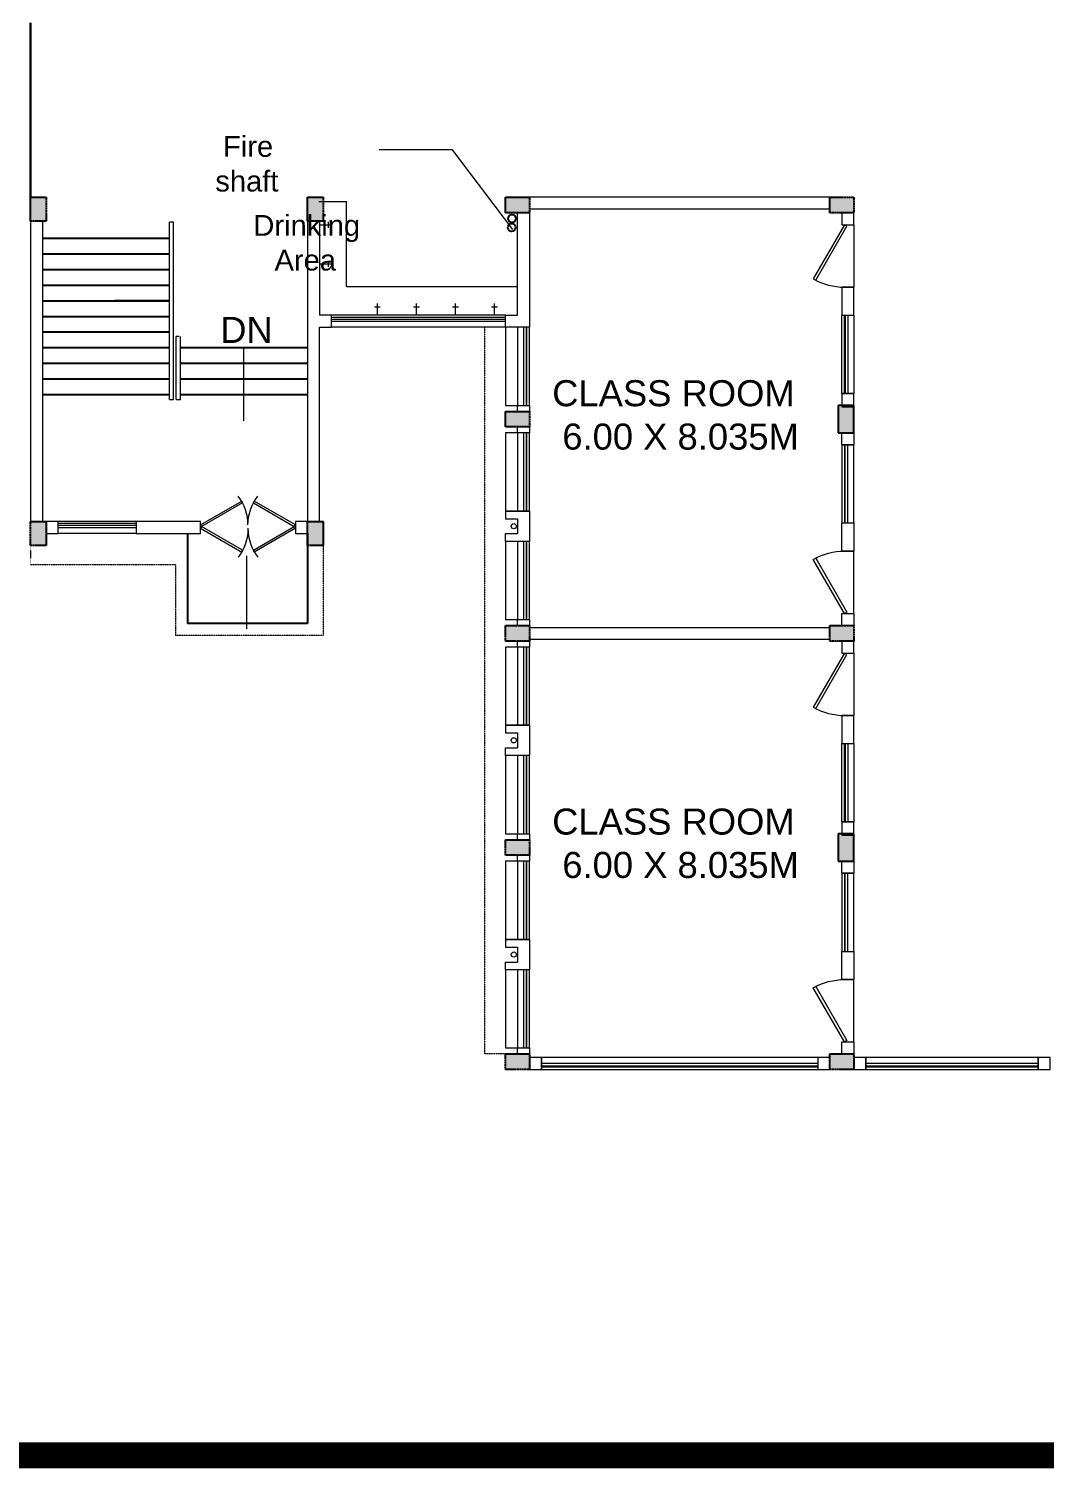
# Model space of a CAD drawing. Header units: inches. Extents: x 719368 to 6315912, y -2624014 to 446967.
# Drawn here: x 6121110 to 6140611, y -2162988 to -2135333 of the extents above; entities that cross this region are included whole.
import ezdxf
from ezdxf.lldxf.tags import DXFTag

# ---------------------------------------------------------------- set-up
doc = ezdxf.new("R2010")
doc.units = ezdxf.units.IN
doc.header["$LTSCALE"] = 20
doc.header["$MEASUREMENT"] = 0
for name, pattern in [('CENTER2', [1.125, 0.75, -0.125, 0.125, -0.125]), ('DASHED2', [0.375, 0.25, -0.125]), ('HIDDEN', [0.375, 0.25, -0.125])]:
    doc.linetypes.add(name, pattern=pattern)
doc.layers.get('0').update_dxf_attribs({"color": 51, "lineweight": 30})
for name, color, linetype in [('BL', 1, 'Continuous'), ('expension joint', 248, 'Continuous'), ('STAIRS', 1, 'Continuous')]:
    doc.layers.add(name, color=color, linetype=linetype)
for name, color, linetype, lineweight in [('CLL LEV.', 252, 'Continuous', 18), ('COL HATCH', 254, 'Continuous', 5), ('COLUMN', 2, 'Continuous', 25), ('DIM', 7, 'Continuous', 13), ('DOOR', 43, 'Continuous', 13), ('FIXTURE', 15, 'DASHDOT', 9), ('glass', 5, 'Continuous', 18), ('PROJ.', 30, 'DASHED2', 13), ('Railing', 34, 'Continuous', 20), ('Text', 7, 'Continuous', 15), ('Ventilator', 6, 'DASHED', 20), ('WALL', 1, 'Continuous', 18), ('window', 71, 'Continuous', 18), ('Window-Wall', 7, 'Continuous', 20)]:
    doc.layers.add(name, color=color, linetype=linetype, lineweight=lineweight)
doc.styles.add('L120', font='simplex.shx', dxfattribs={"height": 1})
doc.styles.add('Tabrej', font='romans.shx')
tags = doc.linetypes.add('DASHDOT', pattern=[1, 0.5, -0.25, 0, -0.25]).pattern_tags.tags
tags[10:11] = [DXFTag(74, 4), DXFTag(75, 0), DXFTag(340, '0'), DXFTag(46, 1.0), DXFTag(50, 0.0), DXFTag(44, 0.0), DXFTag(45, 0.0)]
tags[8:9] = [DXFTag(74, 4), DXFTag(75, 0), DXFTag(340, '0'), DXFTag(46, 1.0), DXFTag(50, 0.0), DXFTag(44, 0.0), DXFTag(45, 0.0)]
tags[6:7] = [DXFTag(74, 4), DXFTag(75, 0), DXFTag(340, '0'), DXFTag(46, 1.0), DXFTag(50, 0.0), DXFTag(44, 0.0), DXFTag(45, 0.0)]
tags[4:5] = [DXFTag(74, 4), DXFTag(75, 0), DXFTag(340, '0'), DXFTag(46, 1.0), DXFTag(50, 0.0), DXFTag(44, 0.0), DXFTag(45, 0.0)]
tags = doc.linetypes.add('DASHED', pattern=[0.75, 0.5, -0.25]).pattern_tags.tags
tags[6:7] = [DXFTag(74, 4), DXFTag(75, 0), DXFTag(340, '0'), DXFTag(46, 1.0), DXFTag(50, 0.0), DXFTag(44, 0.0), DXFTag(45, 0.0)]
tags[4:5] = [DXFTag(74, 4), DXFTag(75, 0), DXFTag(340, '0'), DXFTag(46, 1.0), DXFTag(50, 0.0), DXFTag(44, 0.0), DXFTag(45, 0.0)]
doc.dimstyles.new('Current Dim style', dxfattribs={"dimscale": 0.3, "dimtxt": 1.8, "dimasz": 1.2, "dimexe": 0.18, "dimexo": 1, "dimgap": 0.09, "dimtad": 0, "dimzin": 0, "dimdsep": 46, "dimtxsty": 'Tabrej', "dimcen": 0.09, "dimclrd": 256, "dimclre": 256, "dimclrt": 7, "dimadec": 0, "dimazin": 0, "dimtfac": 1, "dimtofl": 0, "dimtmove": 2, "dimatfit": 3, "dimfxl": 0, "dimtolj": 1, "dimtzin": 0, "dimlwd": -1, "dimlwe": -1, "dimarcsym": 0})
doc.dimstyles.new('DIM', dxfattribs={"dimtxt": 0.8, "dimasz": 0.4, "dimexe": 0.18, "dimexo": 0.0625, "dimgap": 0.1, "dimtad": 0, "dimdec": 3, "dimzin": 0, "dimdsep": 46, "dimtxsty": 'Tabrej', "dimcen": 0, "dimclrd": 251, "dimclre": 256, "dimclrt": 7, "dimadec": 0, "dimazin": 0, "dimtfac": 1, "dimtdec": 3, "dimtofl": 0, "dimtmove": 0, "dimatfit": 3, "dimfxl": 0, "dimtolj": 1, "dimtzin": 0, "dimlwd": -1, "dimlwe": -1, "dimarcsym": 0})

# ---------------------------------------------------------------- blocks, each defined once
blk = doc.blocks.new('1.5 M Window')
at = {"layer": 'CLL LEV.'}
for p, q in [((-0.23, 0), (-0.46, 0)), ((-0.46, 0), (-0.46, -1.5)), ((-0.46, -1.5), (-0.23, -1.5))]:
    blk.add_line(p, q, dxfattribs=at)
at = {"layer": 'window'}
for p, q in [((-0.065, 0), (-0.065, -1.5)), ((-0.05, -1.5), (-0.05, 0))]:
    blk.add_line(p, q, dxfattribs=at)
at = {"layer": 'Window-Wall'}
for p, q in [((0, 0), (-0.23, 0)), ((-0.23, 0), (-0.23, -1.5)), ((-0.115, 0), (-0.115, -1.5)), ((0, -1.5), (0, 0)), ((-0.23, -1.5), (0, -1.5))]:
    blk.add_line(p, q, dxfattribs=at)
blk = doc.blocks.new('VENTILATOR')
at = {"layer": 'Ventilator', "ltscale": 0.02}
for p, q in [((-0.18, -1.5), (-0.18, 0)), ((-0.165, 0), (-0.165, -1.5))]:
    blk.add_line(p, q, dxfattribs=at)
at = {"layer": 'Window-Wall'}
for p, q in [((-0.23, 0), (0, 0)), ((-0.23, -1.5), (-0.23, 0)), ((-0.115, 0), (-0.115, -1.5)), ((0, 0), (0, -1.5)), ((-0.23, -1.5), (0, -1.5))]:
    blk.add_line(p, q, dxfattribs=at)
blk = doc.blocks.new('New Shaft')
at = {"layer": 'FIXTURE'}
blk.add_circle((0.327, -0.302), 0.05, dxfattribs=at)
at = {"layer": 'WALL'}
for p, q in [((0.035, 0), (0.62, 0)), ((0.035, 0), (0.035, -0.46)), ((0.185, -0.46), (0.185, -0.23)), ((0.185, -0.23), (0.47, -0.23)), ((0.47, -0.46), (0.47, -0.23)), ((0.62, 0), (0.62, -0.46)), ((0.035, -0.46), (0.185, -0.46)), ((0.62, -0.46), (0.47, -0.46))]:
    blk.add_line(p, q, dxfattribs=at)
blk = doc.blocks.new('*U81')
for p, q in [((0, 0), (0, 6)), ((40, 0), (40, 6))]:
    blk.add_line(p, q)
blk.add_lwpolyline([(0, 0), (34.64, -20), (35.52, -18.48), (0.88, 1.52)], close=True)
blk.add_arc((0, 0), 40, 330, 360)
blk = doc.blocks.new('New Doors')
at = {"layer": 'DOOR'}
blk.add_line((0, 0.18), (1.199, 0.18), dxfattribs=at)
at = {"layer": 'DOOR', "xscale": 0.0299845412869386, "yscale": 0.0299845412869386, "zscale": 0.0299845412869386}
blk.add_blockref('*U81', (0, 0), dxfattribs=at)
blk = doc.blocks.new('A$C65A3360F')
at = {"layer": 'FIXTURE', "linetype": 'CENTER2'}
for p, q in [((0, 0), (-0.23, 0)), ((0, 0), (-0.23, 0)), ((-0.166, 0.057), (-0.166, 0)), ((-0.166, 0.057), (-0.166, 0)), ((-0.166, 0), (-0.166, -0.057)), ((-0.166, 0), (-0.166, -0.057))]:
    blk.add_line(p, q, dxfattribs=at)
blk = doc.blocks.new('Door - Left Hung 36 in.')
blk.add_lwpolyline([(0.8, -1.3), (0, 0), (31.2, 18), (31.9, 16.7)], close=True)
blk.add_arc((0, 0), 36, 0, 37.3101)

msp = doc.modelspace()

# ---------------------------------------------------------------- hatches: boundary and pattern name
at = {"layer": 'COL HATCH', "linetype": 'CENTER2'}
h = msp.add_hatch(color=3, dxfattribs=at)
h.dxf.hatch_style = 1
h.paths.add_polyline_path([(6121441.4475, -2139027.691), (6121141.4475, -2139027.691), (6121141.4475, -2138567.691), (6121441.4475, -2138567.691)])
h = msp.add_hatch(color=3, dxfattribs=at)
h.dxf.hatch_style = 1
h.paths.add_polyline_path([(6121141.4475, -2138567.691), (6121441.4475, -2138567.691), (6121441.4475, -2139027.691), (6121141.4475, -2139027.691)])
h = msp.add_hatch(color=3, dxfattribs=at)
h.dxf.hatch_style = 1
h.paths.add_polyline_path([(6126461.4475, -2138567.691), (6126761.4475, -2138567.691), (6126761.4475, -2139027.691), (6126461.4475, -2139027.691)])
h = msp.add_hatch(color=3, dxfattribs=at)
h.dxf.hatch_style = 1
h.paths.add_polyline_path([(6130726.449, -2138567.691), (6130726.449, -2138867.691), (6130266.449, -2138867.691), (6130266.449, -2138567.691)])
h = msp.add_hatch(color=3, dxfattribs=at)
h.dxf.hatch_style = 1
h.paths.add_polyline_path([(6136956.449, -2138567.691), (6136956.449, -2138867.691), (6136496.449, -2138867.691), (6136496.449, -2138567.691)])
h = msp.add_hatch(color=3, dxfattribs=at)
h.dxf.hatch_style = 1
h.paths.add_polyline_path([(6130726.449, -2142682.691), (6130726.449, -2142982.691), (6130266.449, -2142982.691), (6130266.449, -2142682.691)])
at = {"layer": 'COL HATCH'}
h = msp.add_hatch(color=3, dxfattribs=at)
h.dxf.hatch_style = 1
h.paths.add_polyline_path([(6136956.449, -2142567.691), (6136656.449, -2142567.691), (6136656.449, -2143097.691), (6136956.449, -2143097.691)])
at = {"layer": 'COL HATCH', "linetype": 'CENTER2'}
h = msp.add_hatch(color=3, dxfattribs=at)
h.dxf.hatch_style = 1
h.paths.add_polyline_path([(6121141.4475, -2144797.6457), (6121441.4475, -2144797.6457), (6121441.4475, -2145257.6457), (6121141.4475, -2145257.6457)])
h = msp.add_hatch(color=3, dxfattribs=at)
h.dxf.hatch_style = 1
h.paths.add_polyline_path([(6126461.4475, -2144797.6457), (6126761.4475, -2144797.6457), (6126761.4475, -2145257.6457), (6126461.4475, -2145257.6457)])
h = msp.add_hatch(color=3, dxfattribs=at)
h.dxf.hatch_style = 1
h.paths.add_polyline_path([(6130726.449, -2146797.691), (6130726.449, -2147097.691), (6130266.449, -2147097.691), (6130266.449, -2146797.691)])
h = msp.add_hatch(color=3, dxfattribs=at)
h.dxf.hatch_style = 1
h.paths.add_polyline_path([(6136956.449, -2146797.691), (6136956.449, -2147097.691), (6136496.449, -2147097.691), (6136496.449, -2146797.691)])
h = msp.add_hatch(color=3, dxfattribs=at)
h.dxf.hatch_style = 1
h.paths.add_polyline_path([(6130726.449, -2150912.691), (6130726.449, -2151212.691), (6130266.449, -2151212.691), (6130266.449, -2150912.691)])
at = {"layer": 'COL HATCH'}
h = msp.add_hatch(color=3, dxfattribs=at)
h.dxf.hatch_style = 1
h.paths.add_polyline_path([(6136956.449, -2150797.691), (6136656.449, -2150797.691), (6136656.449, -2151327.691), (6136956.449, -2151327.691)])
at = {"layer": 'COL HATCH', "linetype": 'CENTER2'}
h = msp.add_hatch(color=3, dxfattribs=at)
h.dxf.hatch_style = 1
h.paths.add_polyline_path([(6130726.449, -2155027.691), (6130726.449, -2155327.691), (6130266.449, -2155327.691), (6130266.449, -2155027.691)])
h = msp.add_hatch(color=3, dxfattribs=at)
h.dxf.hatch_style = 1
h.paths.add_polyline_path([(6136956.449, -2155027.691), (6136956.449, -2155327.691), (6136496.449, -2155327.691), (6136496.449, -2155027.691)])

# ---------------------------------------------------------------- linework, layer by layer
at = {"color": 2, "const_width": 500}
msp.add_lwpolyline([(6163985.6268, -2162738.4634), (5919146.0467, -2162738.4634), (5919146.0467, -2110683.5862), (6163985.6268, -2110683.5862)], close=True, dxfattribs=at)
at = {"layer": 'BL'}
for centre in [(6130383.6871, -2139151.8725), (6130388.9669, -2138977.8061)]:
    msp.add_circle(centre, 75, dxfattribs=at)
at = {"layer": 'COLUMN', "color": 3}
for p, q in [((6136656.449, -2142567.691), (6136656.449, -2143097.691)), ((6136956.449, -2142567.691), (6136656.449, -2142567.691)), ((6136956.449, -2143097.691), (6136956.449, -2142567.691)), ((6136656.449, -2143097.691), (6136956.449, -2143097.691)), ((6136656.449, -2150797.691), (6136656.449, -2151327.691)), ((6136956.449, -2150797.691), (6136656.449, -2150797.691)), ((6136956.449, -2151327.691), (6136956.449, -2150797.691)), ((6136656.449, -2151327.691), (6136956.449, -2151327.691))]:
    msp.add_line(p, q, dxfattribs=at)
at = {"layer": 'COLUMN', "color": 3, "linetype": 'CENTER2'}
for points in [[(6121441.4475, -2139027.691), (6121141.4475, -2139027.691), (6121141.4475, -2138567.691), (6121441.4475, -2138567.691), (6121441.4475, -2139027.691)], [(6121141.4475, -2138567.691), (6121441.4475, -2138567.691), (6121441.4475, -2139027.691), (6121141.4475, -2139027.691), (6121141.4475, -2138567.691)], [(6126461.4475, -2138567.691), (6126761.4475, -2138567.691), (6126761.4475, -2139027.691), (6126461.4475, -2139027.691), (6126461.4475, -2138567.691)], [(6130726.449, -2138567.691), (6130726.449, -2138867.691), (6130266.449, -2138867.691), (6130266.449, -2138567.691), (6130726.449, -2138567.691)], [(6136956.449, -2138567.691), (6136956.449, -2138867.691), (6136496.449, -2138867.691), (6136496.449, -2138567.691), (6136956.449, -2138567.691)], [(6130726.449, -2142682.691), (6130726.449, -2142982.691), (6130266.449, -2142982.691), (6130266.449, -2142682.691), (6130726.449, -2142682.691)], [(6121141.4475, -2144797.6457), (6121441.4475, -2144797.6457), (6121441.4475, -2145257.6457), (6121141.4475, -2145257.6457), (6121141.4475, -2144797.6457)], [(6126461.4475, -2144797.6457), (6126761.4475, -2144797.6457), (6126761.4475, -2145257.6457), (6126461.4475, -2145257.6457), (6126461.4475, -2144797.6457)], [(6130726.449, -2146797.691), (6130726.449, -2147097.691), (6130266.449, -2147097.691), (6130266.449, -2146797.691), (6130726.449, -2146797.691)], [(6136956.449, -2146797.691), (6136956.449, -2147097.691), (6136496.449, -2147097.691), (6136496.449, -2146797.691), (6136956.449, -2146797.691)], [(6130726.449, -2150912.691), (6130726.449, -2151212.691), (6130266.449, -2151212.691), (6130266.449, -2150912.691), (6130726.449, -2150912.691)], [(6130726.449, -2155027.691), (6130726.449, -2155327.691), (6130266.449, -2155327.691), (6130266.449, -2155027.691), (6130726.449, -2155027.691)], [(6136956.449, -2155027.691), (6136956.449, -2155327.691), (6136496.449, -2155327.691), (6136496.449, -2155027.691), (6136956.449, -2155027.691)]]:
    msp.add_lwpolyline(points, dxfattribs=at)
at = {"layer": 'expension joint'}
for p, q in [((6121141.4475, -2135217.691), (6121141.4475, -2138567.691)), ((6121141.4475, -2138567.691), (6121141.4475, -2135217.691))]:
    msp.add_line(p, q, dxfattribs=at)
at = {"layer": 'FIXTURE'}
for p, q in [((6126681.449, -2138650.1169), (6127211.449, -2138650.1169)), ((6127211.449, -2140285.1169), (6127211.449, -2138650.53)), ((6127211.449, -2140285.1169), (6130496.449, -2140285.1169))]:
    msp.add_line(p, q, dxfattribs=at)
at = {"layer": 'glass', "lineweight": 5}
for p, q in [((6130266.449, -2140877.691), (6126921.449, -2140877.691)), ((6126921.449, -2140912.691), (6130266.449, -2140912.691)), ((6123171.4475, -2144837.6457), (6121671.4475, -2144837.6457)), ((6121671.4475, -2144872.6457), (6123171.4475, -2144872.6457))]:
    msp.add_line(p, q, dxfattribs=at)
at = {"layer": 'PROJ.'}
for p, q in [((6129866.449, -2155027.691), (6129866.449, -2141067.691)), ((6126761.4475, -2145257.6457), (6126761.4475, -2146987.6457)), ((6121141.4475, -2145627.691), (6123929.448, -2145627.691)), ((6123929.448, -2145627.691), (6123929.448, -2146987.6457)), ((6126761.4475, -2146987.6457), (6123929.448, -2146987.6457)), ((6130496.449, -2155027.691), (6129866.449, -2155027.691))]:
    msp.add_line(p, q, dxfattribs=at)
at = {"layer": 'PROJ.', "ltscale": 0.05}
msp.add_line((6130496.449, -2141067.691), (6129866.449, -2141067.691), dxfattribs=at)
at = {"layer": 'PROJ.', "ltscale": 0.02}
msp.add_line((6121141.4475, -2145257.6457), (6121141.4475, -2145627.691), dxfattribs=at)
at = {"layer": 'Railing', "linetype": 'DASHED'}
for p, q in [((6123811.4475, -2140882.6498), (6123811.4475, -2139049.6909)), ((6123891.4475, -2140882.6498), (6123891.4475, -2139049.6909)), ((6123811.4475, -2142457.6457), (6123811.4475, -2140882.6498)), ((6123891.4475, -2142457.6457), (6123891.4475, -2140882.6498)), ((6123941.4475, -2142457.6457), (6123941.4475, -2141243.1401)), ((6124021.4475, -2142457.6457), (6124021.4475, -2141243.1401)), ((6123811.4475, -2142457.6457), (6123891.4475, -2142457.6457)), ((6123941.4475, -2142457.6457), (6124021.4475, -2142457.6457))]:
    msp.add_line(p, q, dxfattribs=at)
at = {"layer": 'Railing', "linetype": 'HIDDEN', "ltscale": 0.01}
for p, q in [((6123891.4475, -2139049.6909), (6123811.4475, -2139049.6909)), ((6124021.4475, -2141243.1401), (6123941.4475, -2141243.1401))]:
    msp.add_line(p, q, dxfattribs=at)
at = {"layer": 'STAIRS'}
for p, q in [((6121371.4475, -2139357.6457), (6123811.4475, -2139357.6457)), ((6121371.4475, -2139657.6457), (6123811.4475, -2139657.6457)), ((6121371.4475, -2139957.6457), (6123811.4475, -2139957.6457)), ((6121371.4475, -2140257.6457), (6123811.4475, -2140257.6457)), ((6121371.4475, -2140557.6457), (6123811.4475, -2140557.6457)), ((6123811.4475, -2140557.6457), (6122761.3441, -2140557.6457)), ((6121371.4475, -2140857.6457), (6123811.4475, -2140857.6457)), ((6121371.4475, -2141157.6457), (6123811.4475, -2141157.6457)), ((6121371.4475, -2141457.6457), (6123811.4475, -2141457.6457)), ((6124021.4475, -2141457.6457), (6126461.4475, -2141457.6457)), ((6121371.4475, -2141757.6457), (6123811.4475, -2141757.6457)), ((6124021.4475, -2141757.6457), (6126461.4475, -2141757.6457)), ((6121371.4475, -2142057.6457), (6123811.4475, -2142057.6457)), ((6124021.4475, -2142057.6457), (6126461.4475, -2142057.6457)), ((6121371.4475, -2142357.6457), (6123811.4475, -2142357.6457)), ((6124021.4475, -2142357.6457), (6126461.4475, -2142357.6457)), ((6124159.448, -2145027.6457), (6124159.448, -2146757.6457)), ((6126461.4475, -2145027.6457), (6126461.4475, -2146757.6457)), ((6126461.4475, -2146757.6457), (6124159.448, -2146757.6457))]:
    msp.add_line(p, q, dxfattribs=at)
at = {"layer": 'WALL'}
for p, q in [((6136496.449, -2138567.691), (6130726.449, -2138567.691)), ((6130496.449, -2138867.691), (6130726.449, -2138867.691)), ((6136496.449, -2138797.691), (6130726.449, -2138797.691)), ((6130726.449, -2138867.691), (6130726.449, -2141067.691)), ((6121141.4475, -2139027.691), (6121141.4475, -2144797.6457)), ((6121371.4475, -2139027.691), (6121371.4475, -2144797.6457)), ((6126461.4475, -2139027.691), (6126461.4475, -2144797.6457)), ((6126691.4475, -2139027.691), (6126691.4475, -2140837.691)), ((6126921.449, -2140837.691), (6126691.4475, -2140837.691)), ((6126691.4475, -2144797.6457), (6126691.4475, -2141067.691)), ((6126691.4475, -2141067.691), (6126921.449, -2141067.691)), ((6126921.449, -2141067.691), (6126921.449, -2140837.691)), ((6130266.449, -2141067.691), (6130266.449, -2140837.691)), ((6130266.449, -2140837.691), (6130496.449, -2140837.691)), ((6130726.449, -2141067.691), (6130266.449, -2141067.691)), ((6136956.4263, -2142602.691), (6136726.4263, -2142602.691)), ((6130726.449, -2146832.691), (6136496.449, -2146832.691)), ((6130726.449, -2147062.691), (6136496.449, -2147062.691)), ((6136956.4263, -2150832.691), (6136726.4263, -2150832.691))]:
    msp.add_line(p, q, dxfattribs=at)
for points in [[(6130496.449, -2140837.691), (6130496.449, -2138867.691)], [(6136956.449, -2138867.691), (6136726.449, -2138867.691), (6136726.449, -2139097.691), (6136956.449, -2139097.691), (6136956.449, -2138867.691)], [(6136956.449, -2142337.691), (6136726.449, -2142337.691), (6136726.449, -2142567.691), (6136956.449, -2142567.691), (6136956.449, -2142337.691)], [(6130496.449, -2142567.691), (6130726.449, -2142567.691), (6130726.449, -2142682.691), (6130496.449, -2142682.691), (6130496.449, -2142567.691)], [(6130496.449, -2142982.691), (6130726.449, -2142982.691), (6130726.449, -2143097.691), (6130496.449, -2143097.691), (6130496.449, -2142982.691)], [(6136956.449, -2143327.691), (6136726.449, -2143327.691), (6136726.449, -2143097.691), (6136956.449, -2143097.691), (6136956.449, -2143327.691)], [(6121671.4475, -2144797.6457), (6121441.4475, -2144797.6457), (6121441.4475, -2145027.6457), (6121671.4475, -2145027.6457), (6121671.4475, -2144797.6457)], [(6126461.4475, -2144797.6457), (6126231.4475, -2144797.6457), (6126231.4475, -2145027.6457), (6126461.4475, -2145027.6457), (6126461.4475, -2144797.6457)], [(6136956.449, -2146797.691), (6136726.449, -2146797.691), (6136726.449, -2146567.691), (6136956.449, -2146567.691), (6136956.449, -2146797.691)], [(6130496.4263, -2146682.691), (6130726.4263, -2146682.691), (6130726.4263, -2146797.691), (6130496.4263, -2146797.691), (6130496.4263, -2146682.691)], [(6130496.449, -2146682.691), (6130726.449, -2146682.691), (6130726.449, -2146797.691), (6130496.449, -2146797.691), (6130496.449, -2146682.691)], [(6130496.449, -2147097.691), (6130726.449, -2147097.691), (6130726.449, -2147212.691), (6130496.449, -2147212.691), (6130496.449, -2147097.691)], [(6136956.449, -2147097.691), (6136726.449, -2147097.691), (6136726.449, -2147327.691), (6136956.449, -2147327.691), (6136956.449, -2147097.691)], [(6136956.449, -2150567.691), (6136726.449, -2150567.691), (6136726.449, -2150797.691), (6136956.449, -2150797.691), (6136956.449, -2150567.691)], [(6130496.449, -2150797.691), (6130726.449, -2150797.691), (6130726.449, -2150912.691), (6130496.449, -2150912.691), (6130496.449, -2150797.691)], [(6130496.449, -2151212.691), (6130726.449, -2151212.691), (6130726.449, -2151327.691), (6130496.449, -2151327.691), (6130496.449, -2151212.691)], [(6136956.449, -2151557.691), (6136726.449, -2151557.691), (6136726.449, -2151327.691), (6136956.449, -2151327.691), (6136956.449, -2151557.691)], [(6130496.4263, -2154912.691), (6130726.4263, -2154912.691), (6130726.4263, -2155027.691), (6130496.4263, -2155027.691), (6130496.4263, -2154912.691)], [(6130496.449, -2154912.691), (6130726.449, -2154912.691), (6130726.449, -2155027.691), (6130496.449, -2155027.691), (6130496.449, -2154912.691)], [(6136956.449, -2155027.691), (6136726.449, -2155027.691), (6136726.449, -2154797.691), (6136956.449, -2154797.691), (6136956.449, -2155027.691)], [(6130726.449, -2155327.691), (6130956.449, -2155327.691), (6130956.449, -2155097.691), (6130726.449, -2155097.691), (6130726.449, -2155327.691)], [(6136266.449, -2155327.691), (6136496.449, -2155327.691), (6136496.449, -2155097.691), (6136266.449, -2155097.691), (6136266.449, -2155327.691)], [(6136956.449, -2155327.691), (6137186.449, -2155327.691), (6137186.449, -2155097.691), (6136956.449, -2155097.691), (6136956.449, -2155327.691)], [(6140496.4473, -2155327.691), (6140726.4473, -2155327.691), (6140726.4473, -2155097.691), (6140496.4473, -2155097.691), (6140496.4473, -2155327.691)]]:
    msp.add_lwpolyline(points, dxfattribs=at)
for points in [[(6136956.6434, -2140297.0727), (6136726.449, -2140297.0727), (6136726.449, -2140837.691), (6136956.6434, -2140837.691)], [(6124407.0644, -2144797.6457), (6123171.4475, -2144797.6457), (6123171.4475, -2145027.6457), (6124407.0644, -2145027.6457)], [(6136956.6434, -2145368.3094), (6136726.449, -2145368.3094), (6136726.449, -2144827.691), (6136956.6434, -2144827.691)], [(6136956.6434, -2148527.0727), (6136726.449, -2148527.0727), (6136726.449, -2149067.691), (6136956.6434, -2149067.691)], [(6136956.6434, -2153598.3094), (6136726.449, -2153598.3094), (6136726.449, -2153057.691), (6136956.6434, -2153057.691)]]:
    msp.add_lwpolyline(points, close=True, dxfattribs=at)
at = {"layer": 'window'}
for p, q in [((6136266.449, -2155262.691), (6130956.449, -2155262.691)), ((6130956.449, -2155277.691), (6136266.449, -2155277.691)), ((6140496.4473, -2155262.691), (6137186.449, -2155262.691)), ((6137186.449, -2155277.691), (6140496.4473, -2155277.691))]:
    msp.add_line(p, q, dxfattribs=at)
at = {"layer": 'Window-Wall', "lineweight": 15}
for p, q in [((6130266.449, -2140837.691), (6126921.449, -2140837.691)), ((6126921.449, -2140952.691), (6130266.449, -2140952.691)), ((6130266.449, -2141067.691), (6126921.449, -2141067.691)), ((6123171.4475, -2144797.6457), (6121671.4475, -2144797.6457)), ((6121671.4475, -2144912.6457), (6123171.4475, -2144912.6457)), ((6123171.4475, -2144797.6457), (6123171.4475, -2145027.6457)), ((6123171.4475, -2145027.6457), (6121671.4475, -2145027.6457))]:
    msp.add_line(p, q, dxfattribs=at)
at = {"layer": 'Window-Wall'}
for p, q in [((6136266.449, -2155097.691), (6130956.449, -2155097.691)), ((6130956.449, -2155097.691), (6130956.449, -2155327.691)), ((6140496.4473, -2155097.691), (6137186.449, -2155097.691)), ((6137186.449, -2155097.691), (6137186.449, -2155327.691)), ((6140496.4473, -2155327.691), (6140496.4473, -2155097.691)), ((6136266.449, -2155212.691), (6130956.449, -2155212.691)), ((6130956.449, -2155327.691), (6136266.449, -2155327.691)), ((6140496.4473, -2155212.691), (6137186.449, -2155212.691)), ((6137186.449, -2155327.691), (6140496.4473, -2155327.691))]:
    msp.add_line(p, q, dxfattribs=at)

# ---------------------------------------------------------------- block references
at = {"layer": 'DOOR', "xscale": 25.27777777146548, "yscale": 25.27777777146548, "zscale": 25.27777777140727}
msp.add_blockref('Door - Left Hung 36 in.', (6124409.8043, -2144864.8579), dxfattribs=at)
at = {"layer": 'DOOR', "extrusion": (0, 0, -1), "xscale": 25.27777777146548, "yscale": 25.27777777146548, "zscale": -25.2777777714073}
msp.add_blockref('Door - Left Hung 36 in.', (-6126229.8043, -2144864.8579), dxfattribs=at)
at = {"layer": 'DOOR', "extrusion": (0, 0, -1), "xscale": 25.27777777146548, "yscale": 25.27777777146548, "zscale": -25.2777777714073, "rotation": 180}
msp.add_blockref('Door - Left Hung 36 in.', (-6124409.8043, -2144930.5314), dxfattribs=at)
at = {"layer": 'DOOR', "xscale": 25.27777777146548, "yscale": 25.27777777146548, "zscale": 25.27777777140727, "rotation": 180}
msp.add_blockref('Door - Left Hung 36 in.', (6126229.8043, -2144930.5314), dxfattribs=at)
at = {"layer": 'FIXTURE', "xscale": -1000, "yscale": 1000, "zscale": 1000}
for p in [(6126691.4475, -2139097.691), (6126691.4475, -2139847.691)]:
    msp.add_blockref('A$C65A3360F', p, dxfattribs=at)
at = {"layer": 'FIXTURE', "xscale": -1000, "yscale": 1000, "zscale": 1000, "rotation": 90}
for p in [(6127803.97, -2140837.691), (6128553.97, -2140837.691), (6129303.97, -2140837.691), (6130053.97, -2140837.691)]:
    msp.add_blockref('A$C65A3360F', p, dxfattribs=at)
at = {"layer": 'WALL', "yscale": 1000, "zscale": 1000}
for name, p, xscale, rotation in [('New Doors', (6136776.7361, -2139097.691), 1000, 270), ('VENTILATOR', (6136956.449, -2144827.691), -1000, 180), ('New Shaft', (6130726.449, -2144562.691), 1000, 270), ('New Doors', (6136776.7361, -2146567.691), -1000, 270), ('New Doors', (6136776.7361, -2147327.691), 1000, 270), ('New Shaft', (6130726.449, -2148677.691), 1000, 270), ('VENTILATOR', (6136956.449, -2153057.691), -1000, 180), ('New Shaft', (6130726.449, -2152792.691), 1000, 270), ('New Doors', (6136776.7361, -2154797.691), -1000, 270)]:
    msp.add_blockref(name, p, dxfattribs=dict(at, xscale=xscale, rotation=rotation))
at = {"layer": 'WALL', "xscale": 1000, "yscale": 1000, "zscale": 1000}
for p in [(6136956.449, -2140837.691), (6136956.449, -2149067.691)]:
    msp.add_blockref('VENTILATOR', p, dxfattribs=at)
at = {"layer": 'Window-Wall', "xscale": 1000, "yscale": 1000, "zscale": 1000}
for p in [(6130726.449, -2141067.691), (6130726.449, -2143097.691), (6130726.449, -2145182.691), (6130726.449, -2147212.691), (6130726.449, -2149297.691), (6130726.449, -2151327.691), (6130726.449, -2153412.691)]:
    msp.add_blockref('1.5 M Window', p, dxfattribs=at)

# ---------------------------------------------------------------- texts
at = {"layer": 'Text', "lineweight": 30, "char_height": 400, "attachment_point": 1, "style": 'L120'}
for s, width, insert in [('\\pi-445.43;{\\fArial|b0|i0|c0|p34;Fire \\P\\pi-593.86;shaft}', 2.454924, (6125286.5109, -2137392.4604)), ('\\pi-982.36;{\\fArial|b0|i0|c0|p34;Drinking\\P\\pi-576.08;Area}', 4.450523, (6126405.8839, -2138910.5974))]:
    msp.add_mtext_dynamic_manual_height_columns(s, width=width, gutter_width=5, heights=[0], dxfattribs=dict(at, insert=insert))
at = {"layer": 'Text', "lineweight": 30, "char_height": 500, "attachment_point": 1, "style": 'L120'}
for s, insert, width in [('{\\fArial|b0|i0|c0|p34;DN}', (6124786.4886, -2140868.3828), 1001.447484), ('{\\fArial|b0|i0|c0|p34;CLASS ROOM\\P 6.00 X 8.035M}', (6131162.1565, -2142084.2346), 9930.81553), ('{\\fArial|b0|i0|c0|p34;CLASS ROOM\\P 6.00 X 8.035M}', (6131162.1565, -2150314.2346), 9930.81553)]:
    msp.add_mtext(s, dxfattribs=dict(at, insert=insert, width=width))

# ---------------------------------------------------------------- leaders
at = {"layer": 'DIM'}
msp.add_leader([(6130406.7333, -2139186.4069), (6129250.2914, -2137657.1748), (6127837.8437, -2137657.1748)], dimstyle='DIM', override={"dimgap": 0.1, "dimtad": 0, "dimarcsym": 1}, dxfattribs=at)
for points in [[(6125241.4475, -2142862.3199), (6125241.4475, -2141457.6457)], [(6125300.5413, -2146861.4366), (6125300.5413, -2145456.7623)]]:
    msp.add_leader(points, dimstyle='Current Dim style', dxfattribs=at)

doc.saveas('drawing.dxf')
